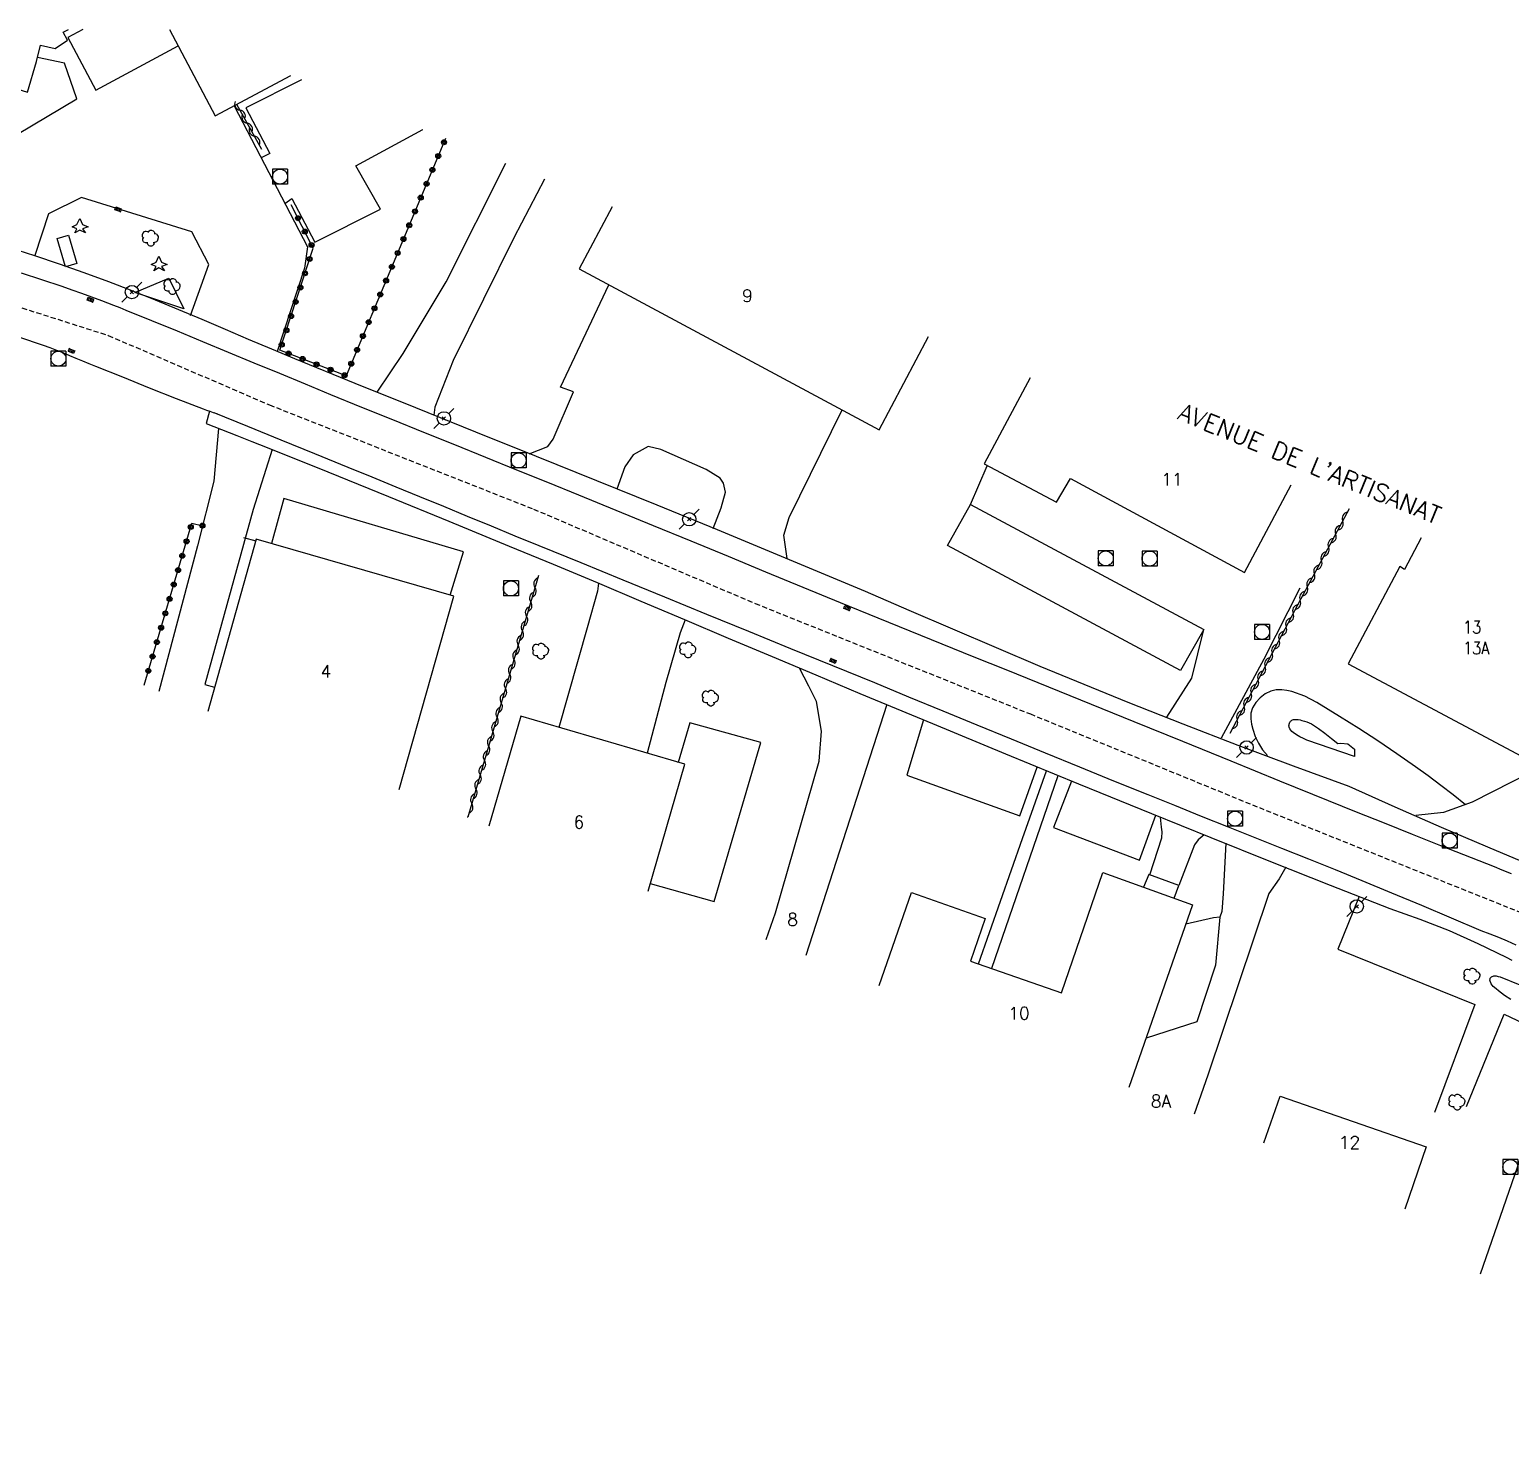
# Model space of a CAD drawing. Header units: millimetres. Extents: x 149000 to 150004, y 153000 to 154002.
# Drawn here: x 149470.1 to 149618.2, y 153859.3 to 154000 of the extents above; entities that cross this region are included whole.
import ezdxf
from ezdxf.enums import TextEntityAlignment as Align

# ---------------------------------------------------------------- set-up
doc = ezdxf.new("R2010")
doc.units = ezdxf.units.MM
doc.linetypes.add('DASHED', pattern=[0.75, 0.5, -0.25])
doc.layers.get('0').update_dxf_attribs({"linetype": 'CONTINUOUS'})
for name, color, linetype in [('W0001', 6, 'DASHED'), ('W0006', 2, 'CONTINUOUS'), ('W0008', 7, 'CONTINUOUS'), ('W0014', 7, 'CONTINUOUS'), ('W0017', 7, 'CONTINUOUS'), ('W0101', 7, 'CONTINUOUS'), ('W0104', 1, 'CONTINUOUS'), ('W0211', 2, 'CONTINUOUS'), ('W0214', 2, 'CONTINUOUS'), ('W0300', 7, 'CONTINUOUS'), ('W0303', 7, 'CONTINUOUS'), ('W0310', 3, 'CONTINUOUS'), ('W0323', 7, 'CONTINUOUS'), ('W0333', 7, 'CONTINUOUS'), ('W0401', 7, 'CONTINUOUS'), ('W0420', 7, 'CONTINUOUS'), ('W0473', 7, 'CONTINUOUS'), ('W0989', 7, 'CONTINUOUS'), ('W0991', 7, 'CONTINUOUS')]:
    doc.layers.add(name, color=color, linetype=linetype)
doc.styles.get("Standard").update_dxf_attribs({"font": 'romans.shx', "width": 0.85})

# ---------------------------------------------------------------- blocks, each defined once
blk = doc.blocks.new('T300')
for p, q in [((-0.8, 0.51), (-0.86, 0.34)), ((-0.86, 0.34), (-0.86, 0.17)), ((-0.86, 0.17), (-0.74, 0.06)), ((-0.69, 0.63), (-0.8, 0.51)), ((-0.8, -0.06), (-0.74, 0.06)), ((-0.74, 0.06), (-0.69, 0.11)), ((-0.57, 0.69), (-0.69, 0.63)), ((-0.46, 0.69), (-0.57, 0.69)), ((-0.29, 0.63), (-0.46, 0.69)), ((-0.29, 0.63), (-0.17, 0.74)), ((-0.23, 0.57), (-0.29, 0.63)), ((-0.17, 0.74), (-0.06, 0.8)), ((-0.06, 0.8), (0.06, 0.8)), ((0.06, 0.8), (0.23, 0.74)), ((0.23, 0.74), (0.34, 0.63)), ((0.34, 0.63), (0.4, 0.51)), ((0.46, 0.46), (0.34, 0.46)), ((0.4, 0.51), (0.4, 0.46)), ((0.57, 0.4), (0.46, 0.46)), ((0.57, 0.4), (0.69, 0.29)), ((0.69, 0.29), (0.74, 0.17)), ((0.74, 0.06), (0.69, -0.17)), ((0.74, 0.17), (0.74, 0.06)), ((-0.8, -0.17), (-0.8, -0.06)), ((-0.8, -0.23), (-0.8, -0.17)), ((-0.74, -0.34), (-0.8, -0.23)), ((-0.69, -0.4), (-0.74, -0.34)), ((-0.51, -0.46), (-0.69, -0.4)), ((-0.4, -0.46), (-0.51, -0.46)), ((-0.4, -0.46), (-0.34, -0.46)), ((-0.34, -0.46), (-0.34, -0.4)), ((-0.34, -0.51), (-0.34, -0.46)), ((-0.29, -0.63), (-0.34, -0.51)), ((-0.17, -0.74), (-0.29, -0.63)), ((-0.06, -0.8), (-0.17, -0.74)), ((0.06, -0.8), (-0.06, -0.8)), ((0.17, -0.74), (0.06, -0.8)), ((0.23, -0.69), (0.17, -0.74)), ((0.29, -0.46), (0.23, -0.46)), ((0.29, -0.63), (0.23, -0.69)), ((0.46, -0.4), (0.29, -0.46)), ((0.34, -0.51), (0.29, -0.63)), ((0.34, -0.51), (0.34, -0.46)), ((0.57, -0.34), (0.46, -0.4)), ((0.63, -0.29), (0.57, -0.34)), ((0.69, -0.17), (0.63, -0.29))]:
    blk.add_line(p, q)
blk = doc.blocks.new('T473')
for p, q in [((-0.166667, 0.166667), (0.166667, -0.166667)), ((-0.166667, -0.166667), (0.166667, 0.166667)), ((0.500001, 0.500001), (1.000002, 1.000002)), ((-1.000002, -1.000002), (-0.500001, -0.500001))]:
    blk.add_line(p, q)
blk.add_ellipse((0, 0), major_axis=(0.471405, 0.471405), ratio=1, start_param=5.4977871438, end_param=11.780972451)
blk = doc.blocks.new('T420')
for p, q in [((0.75, 0.75), (-0.75, 0.75)), ((-0.75, 0.75), (-0.75, -0.75)), ((0.75, 0.75), (0.75, -0.75)), ((0.75, -0.75), (-0.75, -0.75))]:
    blk.add_line(p, q)
blk.add_ellipse((0, 0), major_axis=(-0.53, 0.53), ratio=1, start_param=3.926991, end_param=10.210176)
blk = doc.blocks.new('T303')
for p, q in [((-0.77, 0), (-0.28, 0.21)), ((-0.28, -0.21), (-0.77, 0)), ((-0.28, 0.21), (0, 0.83)), ((0, 0.83), (0.28, 0.21)), ((0.28, 0.21), (0.83, 0)), ((0.83, 0), (0.28, -0.21)), ((-0.49, -0.63), (-0.28, -0.21)), ((0, -0.35), (-0.49, -0.63)), ((0.56, -0.63), (0, -0.35)), ((0.28, -0.21), (0.56, -0.63))]:
    blk.add_line(p, q)
blk = doc.blocks.new('T401')
for p, q in [((-0.3, 0.3), (0, 0.3)), ((-0.3, -0.25), (-0.3, 0.3)), ((-0.3, 0.15), (0, 0.15)), ((-0.3, 0), (0, 0)), ((0, 0.3), (0, -0.25)), ((-0.3, -0.15), (0, -0.15)), ((-0.3, -0.25), (-0.3, -0.3)), ((-0.3, -0.3), (0, -0.3)), ((0, -0.3), (0, -0.25))]:
    blk.add_line(p, q)
blk = doc.blocks.new('t310o')
at = {"color": 0, "linetype": 'Continuous'}
for centre, start, end in [((-0.5, 0.38), 216.8699, 323.1304), ((0.5, -0.37), 36.8699, 143.1303)]:
    blk.add_arc(centre, 0.625, start, end, dxfattribs=at)
blk = doc.blocks.new('t323o')
at = {"color": 0, "linetype": 'Continuous'}
for radius in [0.25, 0.15]:
    blk.add_circle((0, 0), radius, dxfattribs=at)

msp = doc.modelspace()

# ---------------------------------------------------------------- linework, layer by layer
at = {"layer": 'W0001'}
msp.add_lwpolyline([(149377.85, 154000), (149421.99, 153988.01), (149436.48, 153982.68), (149477.97, 153969.43), (149494.08, 153962.49), (149520.49, 153952.07), (149542.65, 153942.64), (149570.17, 153931.59), (149592.37, 153922.51), (149621.62, 153910.78), (149635.35, 153899.53), (149674.58, 153865.97), (149682.42, 153859.28)], dxfattribs=at)
at = {"layer": 'W0006'}
for points in [[(149497.29, 153994.99), (149491.72, 153992.18), (149494.12, 153987.63), (149493.26, 153987.2)], [(149495.63, 153982.62), (149496.33, 153983.11), (149498.62, 153978.75), (149505.19, 153982.05), (149502.74, 153986.37), (149509.44, 153990), (149509.42, 153990.03)], [(149512.17, 153943.48), (149513.5, 153947.81), (149495.52, 153953.14), (149494.28, 153948.62)], [(149559.47, 153931.01), (149557.83, 153925.47), (149569.13, 153921.41), (149570.85, 153926.27)], [(149574.27, 153924.87), (149572.47, 153920.25), (149581.08, 153916.96), (149582.71, 153921.46)], [(149589.11, 153911.28), (149588.67, 153906.47), (149586.82, 153900.8), (149581.74, 153899.17)]]:
    msp.add_lwpolyline(points, dxfattribs=at)
msp.add_lwpolyline([(149587.52, 153940.02), (149585.18, 153935.92), (149561.87, 153948.42), (149564.18, 153952.52)], close=True, dxfattribs=at)
at = {"layer": 'W0008'}
msp.add_lwpolyline([(149469.01, 153969.29), (149471.47, 153968.46), (149472.13, 153968.22), (149472.79, 153967.97), (149473.44, 153967.71), (149474.09, 153967.44), (149474.74, 153967.17), (149475.39, 153966.9), (149476.04, 153966.63), (149476.69, 153966.36), (149479.38, 153965.28), (149482.06, 153964.2), (149484.75, 153963.12), (149487.45, 153962.1), (149487.79, 153961.97), (149488.13, 153961.85), (149488.47, 153961.74), (149488.82, 153961.63)], dxfattribs=at)
at = {"layer": 'W0014'}
for points in [[(149602.04, 153924.33), (149596.49, 153926.36), (149590.96, 153928.44), (149585.45, 153930.56), (149579.96, 153932.74), (149575.55, 153934.53), (149571.16, 153936.35), (149566.78, 153938.21), (149562.41, 153940.08), (149558.04, 153941.95), (149553.67, 153943.83), (149549.29, 153945.68), (149544.9, 153947.51), (149538.88, 153949.99), (149532.85, 153952.45), (149526.82, 153954.89), (149520.78, 153957.33), (149514.74, 153959.76), (149508.71, 153962.19), (149502.67, 153964.64), (149496.64, 153967.1), (149494.32, 153968.06), (149492, 153969.04), (149489.68, 153970.02), (149487.36, 153971.01), (149485.04, 153971.98), (149482.71, 153972.94), (149480.37, 153973.88), (149478.02, 153974.79), (149475.57, 153975.69), (149473.1, 153976.55), (149470.62, 153977.38), (149468.13, 153978.18)], [(149599.97, 153922.91), (149595.12, 153924.89), (149590.26, 153926.86), (149585.41, 153928.83), (149580.56, 153930.81), (149577.36, 153932.1), (149574.16, 153933.4), (149570.95, 153934.69), (149567.75, 153935.99), (149564.55, 153937.28), (149561.34, 153938.58), (149558.14, 153939.88), (149554.94, 153941.18), (149551.2, 153942.71), (149547.46, 153944.24), (149543.72, 153945.78), (149539.98, 153947.32), (149536.24, 153948.86), (149532.5, 153950.39), (149528.76, 153951.93), (149525.01, 153953.46), (149521.92, 153954.72), (149518.82, 153955.97), (149515.72, 153957.23), (149512.63, 153958.48), (149509.53, 153959.73), (149506.43, 153960.98), (149503.33, 153962.24), (149500.24, 153963.5), (149497.68, 153964.55), (149495.12, 153965.61), (149492.56, 153966.67), (149490, 153967.73), (149487.44, 153968.79), (149484.88, 153969.85), (149482.32, 153970.9), (149479.75, 153971.93), (149479.15, 153972.18), (149478.54, 153972.42), (149477.94, 153972.65), (149477.33, 153972.88), (149476.34, 153973.25), (149475.34, 153973.62), (149474.35, 153973.97), (149473.35, 153974.32), (149469.28, 153975.64)], [(149488.11, 153961.87), (149487.77, 153960.62)], [(149487.77, 153960.62), (149489.3, 153960.03), (149490.82, 153959.43), (149492.34, 153958.83), (149493.86, 153958.23), (149499.92, 153955.79), (149505.98, 153953.34), (149512.03, 153950.87), (149518.07, 153948.38), (149522.46, 153946.55), (149526.84, 153944.72), (149531.22, 153942.88), (149535.6, 153941.03), (149539.97, 153939.18), (149544.35, 153937.33), (149548.73, 153935.49), (149553.12, 153933.65), (149560.4, 153930.63), (149567.68, 153927.61), (149574.97, 153924.61), (149582.27, 153921.63), (149588.22, 153919.23), (149594.18, 153916.85), (149600.15, 153914.48), (149606.12, 153912.13)], [(149488.53, 153961.72), (149491.89, 153960.36), (149495.24, 153959), (149498.59, 153957.64), (149501.94, 153956.27), (149504.33, 153955.29), (149506.71, 153954.31), (149509.1, 153953.33), (149511.48, 153952.35), (149513.86, 153951.37), (149516.25, 153950.39), (149518.63, 153949.41), (149521.02, 153948.43), (149525.21, 153946.72), (149529.41, 153945), (149533.6, 153943.29), (149537.8, 153941.57), (149542, 153939.86), (149546.19, 153938.15), (149550.39, 153936.43), (149554.58, 153934.72), (149558, 153933.32), (149561.41, 153931.92), (149564.83, 153930.52), (149568.24, 153929.12), (149571.66, 153927.72), (149575.07, 153926.32), (149578.49, 153924.92), (149581.91, 153923.54), (149584.58, 153922.46), (149587.26, 153921.38), (149589.94, 153920.32), (149592.61, 153919.25), (149595.29, 153918.18), (149597.97, 153917.11), (149600.64, 153916.03), (149603.31, 153914.94), (149606.29, 153913.71), (149609.27, 153912.47), (149612.24, 153911.21), (149615.21, 153909.95)], [(149620.57, 153916.31), (149615.92, 153918.26), (149611.28, 153920.25), (149606.65, 153922.27), (149602.04, 153924.33)], [(149618.27, 153915.62), (149617.35, 153915.99), (149616.59, 153916.3), (149615.82, 153916.61), (149615.05, 153916.92), (149614.28, 153917.22), (149613.51, 153917.52), (149612.74, 153917.82), (149611.97, 153918.12), (149611.2, 153918.42), (149608.39, 153919.54), (149605.58, 153920.66), (149602.77, 153921.78), (149599.97, 153922.91)], [(149606.12, 153912.13), (149609.1, 153911.09), (149612.04, 153909.93), (149614.92, 153908.66), (149617.76, 153907.27), (149618.3, 153906.97)], [(149615.21, 153909.95), (149616.1, 153909.62), (149616.98, 153909.27), (149617.86, 153908.91), (149618.72, 153908.52)]]:
    msp.add_lwpolyline(points, dxfattribs=at)
at = {"layer": 'W0017'}
for points in [[(149475.42, 154000), (149473.94, 153999.2), (149476.74, 153993.95), (149484.95, 153998.37)], [(149458.45, 153980.9), (149467.82, 153985.86), (149468.88, 153989.55), (149474.82, 153993.08), (149473.61, 153996.66), (149470.89, 153997.22)], [(149490.57, 153992.39), (149497.89, 153978.28), (149497.58, 153976.15), (149494.87, 153967.82)], [(149504.86, 153963.76), (149507.45, 153967.61), (149511.77, 153974.79), (149517.71, 153986.64)], [(149521.59, 153985.05), (149518.52, 153979.19), (149512.45, 153966.93), (149510.62, 153962.27), (149510.51, 153961.47)], [(149486.18, 153971.42), (149488.02, 153976.52), (149486.33, 153979.78), (149475.29, 153983.21), (149472.01, 153981.58), (149470.64, 153977.41)], [(149520.04, 153957.61), (149521.93, 153958.32), (149522.47, 153959.06), (149524.48, 153963.8), (149523.19, 153964.27), (149528.02, 153974.5)], [(149545.85, 153947.12), (149545.51, 153949.46), (149546.06, 153951.22), (149551.35, 153961.99)], [(149488.99, 153960.14), (149488.52, 153954.85), (149486.91, 153948.39), (149483.04, 153933.85)], [(149494.35, 153958.04), (149492.47, 153952.04), (149487.63, 153934.53), (149488.6, 153934.26)], [(149538.46, 153950.14), (149539.27, 153952.19), (149539.68, 153953.76), (149539.48, 153954.65), (149539.15, 153955.15), (149537.76, 153956.04), (149533.21, 153958.02), (149531.95, 153958.33), (149530.45, 153957.48), (149529.62, 153956.28), (149528.81, 153954.05)], [(149564.18, 153952.52), (149565.86, 153956.41)], [(149526.98, 153944.65), (149526.88, 153943.87), (149525.85, 153940.19), (149523.03, 153930.25)], [(149589.27, 153929.19), (149593.56, 153937.11), (149597.14, 153944.19)], [(149535.64, 153941), (149535.15, 153939.7), (149533.73, 153934.75), (149531.84, 153927.66)], [(149583.8, 153931.27), (149586.31, 153935.17), (149587.52, 153940.02)], [(149543.75, 153909.06), (149544.68, 153911.72), (149549.04, 153926.88), (149549.27, 153929.86), (149548.77, 153932.84), (149548.03, 153934.36), (149547.07, 153936.18)], [(149555.82, 153932.53), (149547.71, 153907.44)], [(149623.37, 153930.07), (149621.53, 153926.59), (149621.25, 153926.37), (149620.31, 153925.8), (149614.34, 153922.76), (149611.48, 153921.75), (149608.72, 153921.44)], [(149564.99, 153906.62), (149569.38, 153919.15), (149571.78, 153925.89)], [(149572.93, 153925.41), (149566.3, 153906.16)], [(149582.11, 153915.52), (149583.31, 153919.21), (149583.36, 153919.8), (149583.27, 153920.28), (149583.17, 153921.27)], [(149587.56, 153919.52), (149586.94, 153919.02), (149586.59, 153918.51)], [(149586.59, 153918.51), (149585.01, 153914.43)], [(149589.7, 153918.67), (149589.44, 153913.6), (149589.33, 153911.84), (149589.11, 153911.28), (149588.48, 153911.21), (149585.7, 153910.59)], [(149595.7, 153916.28), (149595.05, 153915.12), (149594.03, 153913.64), (149587.93, 153895.47), (149586.55, 153891.58)], [(149603.04, 153913.36), (149600.92, 153908.09), (149614.62, 153902.55), (149610.57, 153891.74)], [(149613.77, 153892.36), (149617.55, 153901.59), (149628.19, 153896.55), (149629.46, 153898.65)]]:
    msp.add_lwpolyline(points, dxfattribs=at)
at = {"layer": 'W0101'}
for points in [[(149464.28, 154000), (149464, 153998.9), (149462.96, 153995.88), (149469.88, 153993.75), (149470.78, 153996.8), (149471.18, 153998.44), (149472.66, 153998.12), (149473.91, 153998.94), (149473.45, 153999.75), (149473.47, 153999.74), (149473.98, 154000)], [(149484.08, 154000), (149488.67, 153991.38), (149496.23, 153995.43)], [(149528.35, 153982.29), (149525.05, 153976.1), (149555.04, 153960.01), (149560, 153969.34)], [(149570.14, 153965.19), (149565.54, 153956.58), (149572.8, 153952.75), (149574.18, 153955.12), (149591.58, 153945.72), (149596.25, 153954.51)], [(149507.05, 153924.04), (149512.52, 153943.38), (149492.76, 153949.05), (149487.92, 153931.85)], [(149609.25, 153949.19), (149607.57, 153946.04)], [(149607.57, 153946.04), (149607.58, 153946.04), (149607.1, 153946.32), (149601.94, 153936.59), (149620.79, 153926.57), (149625.9, 153936.3), (149625.45, 153936.53), (149625.45, 153936.53)], [(149535.61, 153926.56), (149519.21, 153931.37), (149516.01, 153920.39)], [(149531.94, 153913.88), (149535.61, 153926.56)], [(149555.06, 153904.44), (149558.27, 153913.74), (149565.64, 153911.15), (149564.2, 153906.89), (149573.29, 153903.73), (149577.42, 153915.73), (149586.37, 153912.52)], [(149586.37, 153912.52), (149580.03, 153894.24)], [(149593.53, 153888.73), (149595.15, 153893.4), (149609.76, 153888.31), (149607.61, 153882.1)], [(149615.17, 153875.63), (149620.04, 153889.66)]]:
    msp.add_lwpolyline(points, dxfattribs=at)
at = {"layer": 'W0104'}
msp.add_lwpolyline([(149473.69, 153976.28), (149472.87, 153979.13), (149474.01, 153979.46), (149474.83, 153976.61)], close=True, dxfattribs=at)
for points in [[(149532.17, 153914.65), (149532.17, 153914.66), (149538.55, 153912.84), (149543.23, 153928.75), (149536.13, 153930.69), (149534.94, 153926.75), (149534.93, 153926.76)], [(149584.56, 153913.17), (149585.01, 153914.43), (149582.01, 153915.56), (149581.48, 153914.28)]]:
    msp.add_lwpolyline(points, dxfattribs=at)
at = {"layer": 'W0211'}
for points in [[(149597.82, 153928.98), (149597.47, 153929.14), (149597.11, 153929.31), (149596.77, 153929.5), (149596.46, 153929.74), (149596.33, 153929.85), (149596.22, 153929.97), (149596.12, 153930.11), (149596.05, 153930.27), (149596.04, 153930.32), (149596.03, 153930.38), (149596.03, 153930.43), (149596.04, 153930.48), (149596.04, 153930.54), (149596.05, 153930.59), (149596.07, 153930.64), (149596.08, 153930.69), (149596.11, 153930.75), (149596.15, 153930.81), (149596.19, 153930.87), (149596.24, 153930.91), (149596.31, 153930.96), (149596.39, 153931), (149596.48, 153931.03), (149596.56, 153931.05), (149596.76, 153931.05), (149596.95, 153931.03), (149597.14, 153930.99), (149597.33, 153930.94), (149597.57, 153930.87), (149597.81, 153930.79), (149598.04, 153930.7), (149598.27, 153930.59), (149598.97, 153930.15), (149599.63, 153929.66), (149600.27, 153929.14), (149600.92, 153928.63), (149601.22, 153928.68), (149601.93, 153928.61), (149602.57, 153928.08), (149602.59, 153927.33)], [(149602.59, 153927.33), (149597.82, 153928.98)], [(149618.2, 153903.05), (149617.58, 153903.45), (149616.98, 153903.9), (149616.73, 153904.11), (149616.46, 153904.34), (149616.24, 153904.63), (149616.12, 153904.98), (149616.12, 153905.03), (149616.13, 153905.08), (149616.14, 153905.13), (149616.15, 153905.18), (149616.18, 153905.22), (149616.21, 153905.26), (149616.25, 153905.3), (149616.29, 153905.33), (149616.51, 153905.41), (149616.74, 153905.41), (149616.96, 153905.36), (149617.16, 153905.3), (149619.11, 153904.51)]]:
    msp.add_lwpolyline(points, dxfattribs=at)
at = {"layer": 'W0214'}
msp.add_lwpolyline([(149613.67, 153922.52), (149612.45, 153923.5), (149611.21, 153924.45), (149609.95, 153925.39), (149608.68, 153926.31), (149606.81, 153927.61), (149604.92, 153928.89), (149603.01, 153930.14), (149601.07, 153931.33), (149599.94, 153932.03), (149598.81, 153932.74), (149597.61, 153933.38), (149596.33, 153933.84), (149595.82, 153933.95), (149595.3, 153934.01), (149594.76, 153933.99), (149594.23, 153933.86), (149593.66, 153933.59), (149593.14, 153933.22), (149592.7, 153932.75), (149592.37, 153932.19), (149592.22, 153931.66), (149592.2, 153931.11), (149592.28, 153930.58), (149592.4, 153930.07), (149592.64, 153929.35), (149592.97, 153928.66), (149593.38, 153928.02), (149593.87, 153927.44)], dxfattribs=at)
at = {"layer": 'W0310'}
for points in [[(149493.33, 153988.02), (149490.83, 153992.53)], [(149590.15, 153929.68), (149597.24, 153943.13), (149602.08, 153952.13)], [(149520.99, 153945.43), (149513.91, 153921.26), (149513.85, 153921.27)]]:
    msp.add_lwpolyline(points, dxfattribs=at)
at = {"layer": 'W0323'}
for points in [[(149511.69, 153989.1), (149501.77, 153965.39), (149495.14, 153967.96), (149498.46, 153978.16), (149496.26, 153982.48)], [(149481.55, 153934.46), (149486.34, 153950.68), (149487.44, 153950.4)], [(149491.49, 153949.24), (149492.72, 153948.91)]]:
    msp.add_lwpolyline(points, dxfattribs=at)
at = {"layer": 'W0333'}
msp.add_lwpolyline([(149480.62, 153973.73), (149484.02, 153975.17), (149485.54, 153972.1)], close=True, dxfattribs=at)

# ---------------------------------------------------------------- block references
at = {"layer": 'W0300'}
for p in [(149482.22, 153979.14), (149484.4, 153974.31), (149521.24, 153937.86), (149535.96, 153937.99), (149538.22, 153933.17), (149614.36, 153905.37), (149612.86, 153892.79)]:
    msp.add_blockref('T300', p, dxfattribs=at)
at = {"layer": 'W0303'}
for p in [(149475.12, 153980.3), (149483.03, 153976.53)]:
    msp.add_blockref('T303', p, dxfattribs=at)
at = {"layer": 'W0310'}
for p, rotation in [((149491.15, 153991.96), 119.0794182074302), ((149491.87, 153990.65), 119.0794182074302), ((149492.6, 153989.34), 119.0794182074302), ((149601.41, 153950.88), 61.73690112661851), ((149600.7, 153949.56), 61.73690112661851), ((149599.99, 153948.24), 61.73690112661851), ((149599.28, 153946.92), 61.73690112661851), ((149598.57, 153945.6), 61.73690112661851), ((149520.63, 153944.23), 253.6759246846715), ((149597.86, 153944.28), 61.73690112661851), ((149520.21, 153942.79), 253.6759246846715), ((149596.45, 153941.63), 62.21424459049832), ((149597.15, 153942.95), 62.21424459049832), ((149519.79, 153941.35), 253.6759246846715), ((149595.75, 153940.3), 62.21424459049832), ((149519.37, 153939.91), 253.6759246846715), ((149595.05, 153938.97), 62.21424459049832), ((149518.53, 153937.03), 253.6759246846715), ((149518.95, 153938.47), 253.6759246846715), ((149594.35, 153937.65), 62.21424459049832), ((149518.1, 153935.59), 253.6759246846715), ((149593.65, 153936.32), 62.21424459049832), ((149517.68, 153934.15), 253.6759246846715), ((149592.95, 153934.99), 62.21424459049832), ((149517.26, 153932.71), 253.6759246846715), ((149592.25, 153933.66), 62.21424459049832), ((149516.84, 153931.27), 253.6759246846715), ((149591.55, 153932.34), 62.21424459049832), ((149516.42, 153929.83), 253.6759246846715), ((149590.85, 153931.01), 62.21424459049832), ((149516, 153928.39), 253.6759246846715), ((149515.58, 153926.95), 253.6759246846715), ((149515.15, 153925.52), 253.6759246846715), ((149514.73, 153924.08), 253.6759246846715), ((149514.31, 153922.64), 253.6759246846715)]:
    msp.add_blockref('t310o', p, dxfattribs=dict(at, rotation=rotation))
at = {"layer": 'W0323'}
for p, rotation in [((149511.54, 153988.74), 247.2921979807283), ((149510.96, 153987.36), 247.2921979807283), ((149510.38, 153985.98), 247.2921979807283), ((149509.8, 153984.59), 247.2921979807283), ((149509.22, 153983.21), 247.2921979807283), ((149496.94, 153981.15), 117.0085407975536), ((149508.64, 153981.83), 247.2921979807283), ((149497.62, 153979.81), 117.0085407975536), ((149508.07, 153980.44), 247.2921979807283), ((149498.3, 153978.47), 117.0085407975536), ((149507.49, 153979.06), 247.2921979807283), ((149498.11, 153977.07), 71.99418705417875), ((149506.33, 153976.29), 247.2921979807283), ((149506.91, 153977.67), 247.2921979807283), ((149497.64, 153975.64), 71.99418705417875), ((149505.75, 153974.91), 247.2921979807283), ((149497.18, 153974.22), 71.99418705417875), ((149505.17, 153973.52), 247.2921979807283), ((149496.71, 153972.79), 71.99418705417875), ((149504.59, 153972.14), 247.2921979807283), ((149496.25, 153971.36), 71.99418705417875), ((149504.01, 153970.76), 247.2921979807283), ((149495.79, 153969.94), 71.99418705417875), ((149503.43, 153969.37), 247.2921979807283), ((149495.32, 153968.51), 71.99418705417875), ((149496, 153967.63), 158.7603545890622), ((149502.85, 153967.99), 247.2921979807283), ((149497.4, 153967.08), 158.7603545890622), ((149498.8, 153966.54), 158.7603545890622), ((149500.2, 153966), 158.7603545890622), ((149502.27, 153966.6), 247.2921979807283), ((149501.6, 153965.45), 158.7603545890622), ((149486.22, 153950.28), 73.56209548175012), ((149487.39, 153950.42), 345.7189042641586), ((149485.8, 153948.84), 73.56209548175012), ((149485.37, 153947.4), 73.56209548175012), ((149484.95, 153945.97), 73.56209548175012), ((149484.52, 153944.53), 73.56209548175012), ((149484.1, 153943.09), 73.56209548175012), ((149483.68, 153941.65), 73.56209548175012), ((149483.25, 153940.21), 73.56209548175012), ((149482.83, 153938.77), 73.56209548175012), ((149482.4, 153937.33), 73.56209548175012), ((149481.98, 153935.9), 73.56209548175012)]:
    msp.add_blockref('t323o', p, dxfattribs=dict(at, rotation=rotation))
at = {"layer": 'W0401'}
for p, rotation in [((149479.01, 153982.17), 69.92142881745158), ((149476.25, 153973.14), 69.65565249646805), ((149474.23, 153967.73), 247.3306542817629), ((149551.91, 153942.31), 67.7649468511818), ((149550.37, 153936.76), 247.7726358229544)]:
    msp.add_blockref('T401', p, dxfattribs=dict(at, rotation=rotation))
at = {"layer": 'W0420'}
for p in [(149495.15, 153985.31), (149472.99, 153967.11), (149519, 153956.93), (149577.71, 153947.14), (149582.1, 153947.13), (149518.23, 153944.14), (149593.34, 153939.8), (149590.64, 153921.13), (149612.09, 153918.93), (149618.17, 153886.3)]:
    msp.add_blockref('T420', p, dxfattribs=at)
at = {"layer": 'W0473'}
for p in [(149480.34, 153973.76), (149511.54, 153961.14), (149536.06, 153951.05), (149591.79, 153928.24), (149602.8, 153912.35)]:
    msp.add_blockref('T473', p, dxfattribs=at)

# ---------------------------------------------------------------- texts
at = {"layer": 'W0989'}
msp.add_text("AVENUE DE L'ARTISANAT", height=1.75, rotation=337.8024, dxfattribs=at).set_placement((149584.79, 153961.11))
at = {"layer": 'W0991'}
for s, p in [('9', (149541.88, 153973.4)), ('11', (149584.33, 153955.05)), ('4', (149499.72, 153935.85)), ('6', (149525.03, 153920.78)), ('8', (149546.4, 153911.05)), ('10', (149569.03, 153901.67)), ('8A', (149583.23, 153892.88)), ('12', (149602.08, 153888.76))]:
    msp.add_text(s, height=1.25, dxfattribs=at).set_placement(p, align=Align.MIDDLE_CENTER)
at = {"layer": 'W0991', "insert": (149613.43, 153940.89), "char_height": 1.25, "attachment_point": 1}
msp.add_mtext('13\\P13A', dxfattribs=at)

doc.saveas('drawing.dxf')
